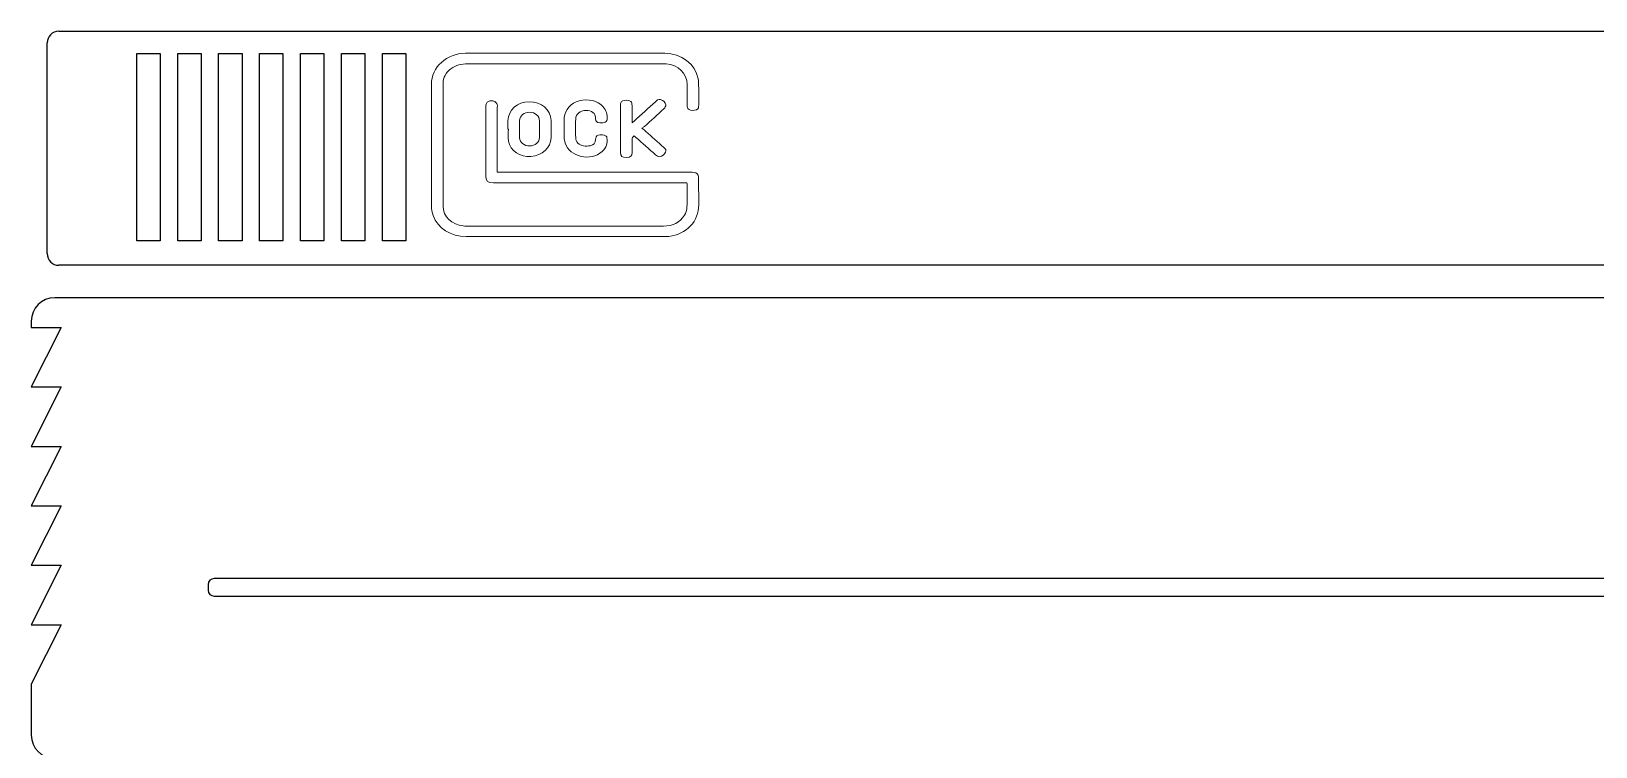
# Model space of a CAD drawing. Header units: millimetres. Extents: x -301 to 112, y -144 to 143.
# Drawn here: x -91.4 to 42.4, y -63.7 to -2.6 of the extents above; entities that cross this region are included whole.
import ezdxf

# ---------------------------------------------------------------- set-up
doc = ezdxf.new("R2010")
doc.units = ezdxf.units.MM
doc.header["$MEASUREMENT"] = 0
doc.layers.add('#Layer_1', color=7, linetype='Continuous')
doc.layers.add('Default', color=7, linetype='Continuous')

msp = doc.modelspace()

# ---------------------------------------------------------------- linework, layer by layer
at = {"layer": '#Layer_1', "lineweight": 25}
for points in [[(109.8475, -25.3579), (109.8475, -25.3579), (-89.3523, -25.3579), (-89.3523, -25.3579)], [(-91.3525, -27.3578), (-91.3525, -27.3578), (-91.3525, -27.8977), (-91.3525, -27.8977)], [(-91.3525, -27.8977), (-91.3525, -27.8977), (-88.8125, -27.8977), (-88.8125, -27.8977)], [(-88.8125, -27.8977), (-88.8125, -27.8977), (-91.3525, -32.9778), (-91.3525, -32.9778)], [(-91.3525, -32.9778), (-91.3525, -32.9778), (-88.8125, -32.9778), (-88.8125, -32.9778)], [(-88.8125, -32.9778), (-88.8125, -32.9778), (-91.3525, -38.0579), (-91.3525, -38.0579)], [(-91.3525, -38.0579), (-91.3525, -38.0579), (-88.8125, -38.0579), (-88.8125, -38.0579)], [(-88.8125, -38.0579), (-88.8125, -38.0579), (-91.3525, -43.1377), (-91.3525, -43.1377)], [(-91.3525, -43.1377), (-91.3525, -43.1377), (-88.8125, -43.1377), (-88.8125, -43.1377)], [(-88.8125, -43.1377), (-88.8125, -43.1377), (-91.3525, -48.2179), (-91.3525, -48.2179)], [(-91.3525, -48.2179), (-91.3525, -48.2179), (-88.8125, -48.2179), (-88.8125, -48.2179)], [(-88.8125, -48.2179), (-88.8125, -48.2179), (-91.3525, -53.2977), (-91.3525, -53.2977)], [(-91.3525, -53.2977), (-91.3525, -53.2977), (-88.8125, -53.2977), (-88.8125, -53.2977)], [(-88.8125, -53.2977), (-88.8125, -53.2977), (-91.3525, -58.3778), (-91.3525, -58.3778)], [(-91.3525, -58.3778), (-91.3525, -58.3778), (-91.3525, -62.7279), (-91.3525, -62.7279)]]:
    msp.add_open_spline(points, degree=3, dxfattribs=at)
at = {"layer": 'Default', "lineweight": 25}
for points in [[(-88.9999, -2.5838), (-89.5521, -2.5838), (-89.9996, -3.0316), (-89.9996, -3.5835)], [(-88.9999, -2.5838), (-88.9999, -2.5838), (89.0002, -2.5838), (89.0002, -2.5838)], [(-89.9996, -21.5838), (-89.9996, -21.5838), (-89.9996, -3.5835), (-89.9996, -3.5835)], [(-82.3415, -4.4875), (-82.3415, -4.4875), (-80.3413, -4.4875), (-80.3413, -4.4875)], [(-82.3415, -20.4879), (-82.3415, -20.4879), (-82.3415, -4.4875), (-82.3415, -4.4875)], [(-80.3413, -4.4875), (-80.3413, -4.4875), (-80.3413, -20.4879), (-80.3413, -20.4879)], [(-78.8413, -4.4875), (-78.8413, -4.4875), (-76.8414, -4.4875), (-76.8414, -4.4875)], [(-78.8413, -20.4879), (-78.8413, -20.4879), (-78.8413, -4.4875), (-78.8413, -4.4875)], [(-76.8414, -4.4875), (-76.8414, -4.4875), (-76.8414, -20.4879), (-76.8414, -20.4879)], [(-75.3414, -4.4875), (-75.3414, -4.4875), (-73.3416, -4.4875), (-73.3416, -4.4875)], [(-75.3414, -20.4879), (-75.3414, -20.4879), (-75.3414, -4.4875), (-75.3414, -4.4875)], [(-73.3416, -4.4875), (-73.3416, -4.4875), (-73.3416, -20.4879), (-73.3416, -20.4879)], [(-71.8416, -4.4875), (-71.8416, -4.4875), (-69.8413, -4.4875), (-69.8413, -4.4875)], [(-71.8416, -20.4879), (-71.8416, -20.4879), (-71.8416, -4.4875), (-71.8416, -4.4875)], [(-69.8413, -4.4875), (-69.8413, -4.4875), (-69.8413, -20.4879), (-69.8413, -20.4879)], [(-68.3413, -4.4875), (-68.3413, -4.4875), (-66.3415, -4.4875), (-66.3415, -4.4875)], [(-68.3413, -20.4879), (-68.3413, -20.4879), (-68.3413, -4.4875), (-68.3413, -4.4875)], [(-66.3415, -4.4875), (-66.3415, -4.4875), (-66.3415, -20.4879), (-66.3415, -20.4879)], [(-64.8415, -4.4875), (-64.8415, -4.4875), (-62.8416, -4.4875), (-62.8416, -4.4875)], [(-64.8415, -20.4879), (-64.8415, -20.4879), (-64.8415, -4.4875), (-64.8415, -4.4875)], [(-62.8416, -4.4875), (-62.8416, -4.4875), (-62.8416, -20.4879), (-62.8416, -20.4879)], [(-61.3416, -4.4875), (-61.3416, -4.4875), (-59.3414, -4.4875), (-59.3414, -4.4875)], [(-61.3416, -20.4879), (-61.3416, -20.4879), (-61.3416, -4.4875), (-61.3416, -4.4875)], [(-59.3414, -4.4875), (-59.3414, -4.4875), (-59.3414, -20.4879), (-59.3414, -20.4879)], [(-80.3413, -20.4879), (-80.3413, -20.4879), (-82.3415, -20.4879), (-82.3415, -20.4879)], [(-76.8414, -20.4879), (-76.8414, -20.4879), (-78.8413, -20.4879), (-78.8413, -20.4879)], [(-73.3416, -20.4879), (-73.3416, -20.4879), (-75.3414, -20.4879), (-75.3414, -20.4879)], [(-69.8413, -20.4879), (-69.8413, -20.4879), (-71.8416, -20.4879), (-71.8416, -20.4879)], [(-66.3415, -20.4879), (-66.3415, -20.4879), (-68.3413, -20.4879), (-68.3413, -20.4879)], [(-62.8416, -20.4879), (-62.8416, -20.4879), (-64.8415, -20.4879), (-64.8415, -20.4879)], [(-59.3414, -20.4879), (-59.3414, -20.4879), (-61.3416, -20.4879), (-61.3416, -20.4879)], [(-89.9996, -21.5838), (-89.9996, -22.1361), (-89.5521, -22.5839), (-88.9999, -22.5839)], [(89.0002, -22.5839), (89.0002, -22.5839), (-88.9999, -22.5839), (-88.9999, -22.5839)], [(-89.3523, -25.3579), (-90.4568, -25.3579), (-91.3525, -26.2533), (-91.3525, -27.3578)], [(-75.7324, -49.3578), (-76.0084, -49.3578), (-76.2323, -49.5818), (-76.2323, -49.8577)], [(106.2674, -49.3578), (106.2674, -49.3578), (-75.7324, -49.3578), (-75.7324, -49.3578)], [(-76.2323, -49.8577), (-76.2323, -49.8577), (-76.2323, -50.358), (-76.2323, -50.358)], [(-76.2323, -50.358), (-76.2323, -50.6339), (-76.0084, -50.8578), (-75.7324, -50.8578)], [(-75.7324, -50.8578), (-75.7324, -50.8578), (106.2674, -50.8578), (106.2674, -50.8578)], [(-91.3525, -62.7279), (-91.3525, -63.8324), (-90.4568, -64.7278), (-89.3523, -64.7278)]]:
    msp.add_open_spline(points, degree=3, dxfattribs=at)
at = {"layer": 'Default', "lineweight": 18}
for points, knots in [([(-35.3177, -15.5428), (-35.3105, -15.5876), (-35.3046, -15.6093), (-35.3046, -15.631), (-35.3046, -15.631), (-35.3043, -16.2939), (-35.286, -16.9574), (-35.3146, -17.6192), (-35.3146, -17.6192), (-35.3246, -17.8538), (-35.4059, -18.1056), (-35.5296, -18.312), (-35.5296, -18.312), (-35.9096, -18.9459), (-36.529, -19.2291), (-37.3117, -19.2291), (-37.3117, -19.2291), (-42.9258, -19.2291), (-48.5399, -19.2291), (-54.1537, -19.2287), (-54.1537, -19.2287), (-54.2468, -19.2287), (-54.3398, -19.2263), (-54.4325, -19.2188), (-54.4325, -19.2188), (-55.4009, -19.1402), (-56.1615, -18.4064), (-56.1622, -17.5352), (-56.1622, -17.5352), (-56.1646, -14.0449), (-56.1636, -10.5547), (-56.1629, -7.0645), (-56.1629, -7.0645), (-56.1629, -6.537), (-55.9238, -6.1109), (-55.4822, -5.7794), (-55.4822, -5.7794), (-55.0701, -5.4701), (-54.5889, -5.3653), (-54.0611, -5.3657), (-54.0611, -5.3657), (-48.5151, -5.3695), (-42.9696, -5.3681), (-37.4237, -5.3685), (-37.4237, -5.3685), (-37.3121, -5.3685), (-37.2001, -5.3695), (-37.0892, -5.3764), (-37.0892, -5.3764), (-36.0718, -5.4387), (-35.3043, -6.188), (-35.3032, -7.1179), (-35.3032, -7.1179), (-35.3029, -7.7242), (-35.3091, -8.3306), (-35.2977, -8.9365), (-35.2977, -8.9365), (-35.2956, -9.0454), (-35.256, -9.1942), (-35.173, -9.2524), (-35.173, -9.2524), (-34.9732, -9.392), (-34.7265, -9.373), (-34.4995, -9.2914), (-34.4995, -9.2914), (-34.3059, -9.2214), (-34.3152, -9.0519), (-34.3145, -8.899), (-34.3145, -8.899), (-34.3121, -8.3436), (-34.31, -7.7886), (-34.3152, -7.2333), (-34.3152, -7.2333), (-34.3172, -7.0355), (-34.3179, -6.8343), (-34.3558, -6.6407), (-34.3558, -6.6407), (-34.6001, -5.3919), (-35.8145, -4.4693), (-37.2145, -4.4665), (-37.2145, -4.4665), (-39.0074, -4.4634), (-40.7999, -4.4658), (-42.593, -4.4658), (-42.593, -4.4658), (-46.476, -4.4658), (-50.3597, -4.4641), (-54.243, -4.4665), (-54.243, -4.4665), (-55.8632, -4.4676), (-57.1531, -5.6471), (-57.1534, -7.1203), (-57.1534, -7.1203), (-57.1534, -10.5823), (-57.1562, -14.0442), (-57.1472, -17.5058), (-57.1472, -17.5058), (-57.1465, -17.7791), (-57.0996, -18.0626), (-57.0091, -18.3231), (-57.0091, -18.3231), (-56.6297, -19.411), (-55.4842, -20.1345), (-54.1761, -20.1345), (-54.1761, -20.1345), (-48.5496, -20.1352), (-42.9231, -20.1348), (-37.2966, -20.1345), (-37.2966, -20.1345), (-37.2408, -20.1345), (-37.1849, -20.1345), (-37.1291, -20.1327), (-37.1291, -20.1327), (-35.6288, -20.0897), (-34.4068, -19.032), (-34.3259, -17.665), (-34.3259, -17.665), (-34.2866, -16.9987), (-34.3203, -16.3287), (-34.3217, -15.66), (-34.3217, -15.66), (-34.3217, -15.456), (-34.3186, -15.2521), (-34.3279, -15.0481), (-34.3279, -15.0481), (-34.3386, -14.8077), (-34.4788, -14.6726), (-34.7386, -14.6433), (-34.7386, -14.6433), (-34.8182, -14.6344), (-34.8994, -14.6368), (-34.9801, -14.6368), (-34.9801, -14.6368), (-40.4078, -14.6361), (-45.8359, -14.6361), (-51.264, -14.6361), (-51.264, -14.6361), (-51.3474, -14.6361), (-51.4311, -14.6292), (-51.5262, -14.6258), (-51.5262, -14.6258), (-51.5262, -14.5389), (-51.5262, -14.4714), (-51.5262, -14.4039), (-51.5262, -14.4039), (-51.5262, -12.6307), (-51.5262, -10.8575), (-51.5265, -9.084), (-51.5265, -9.084), (-51.5265, -8.9989), (-51.5065, -8.9055), (-51.5386, -8.8311), (-51.5386, -8.8311), (-51.5785, -8.7395), (-51.644, -8.6258), (-51.7326, -8.5886), (-51.7326, -8.5886), (-52.1759, -8.4012), (-52.5108, -8.6017), (-52.5108, -9.0375), (-52.5108, -9.0375), (-52.5108, -11.0091), (-52.5108, -12.9811), (-52.5108, -14.953), (-52.5108, -14.953), (-52.5108, -15.3809), (-52.3306, -15.5428), (-51.8566, -15.5428), (-51.8566, -15.5428), (-46.4292, -15.5428), (-41.0007, -15.5428), (-35.573, -15.5428), (-35.573, -15.5428), (-35.4931, -15.5428), (-35.4128, -15.5428), (-35.3177, -15.5428)], [0, 0, 0, 0, 0.02222222, 0.02222222, 0.02222222, 0.02222222, 0.04444444, 0.04444444, 0.04444444, 0.04444444, 0.06666667, 0.06666667, 0.06666667, 0.06666667, 0.08888889, 0.08888889, 0.08888889, 0.08888889, 0.11111111, 0.11111111, 0.11111111, 0.11111111, 0.13333333, 0.13333333, 0.13333333, 0.13333333, 0.15555556, 0.15555556, 0.15555556, 0.15555556, 0.17777778, 0.17777778, 0.17777778, 0.17777778, 0.2, 0.2, 0.2, 0.2, 0.22222222, 0.22222222, 0.22222222, 0.22222222, 0.24444444, 0.24444444, 0.24444444, 0.24444444, 0.26666667, 0.26666667, 0.26666667, 0.26666667, 0.28888889, 0.28888889, 0.28888889, 0.28888889, 0.31111111, 0.31111111, 0.31111111, 0.31111111, 0.33333333, 0.33333333, 0.33333333, 0.33333333, 0.35555556, 0.35555556, 0.35555556, 0.35555556, 0.37777778, 0.37777778, 0.37777778, 0.37777778, 0.4, 0.4, 0.4, 0.4, 0.42222222, 0.42222222, 0.42222222, 0.42222222, 0.44444444, 0.44444444, 0.44444444, 0.44444444, 0.46666667, 0.46666667, 0.46666667, 0.46666667, 0.48888889, 0.48888889, 0.48888889, 0.48888889, 0.51111111, 0.51111111, 0.51111111, 0.51111111, 0.53333333, 0.53333333, 0.53333333, 0.53333333, 0.55555556, 0.55555556, 0.55555556, 0.55555556, 0.57777778, 0.57777778, 0.57777778, 0.57777778, 0.6, 0.6, 0.6, 0.6, 0.62222222, 0.62222222, 0.62222222, 0.62222222, 0.64444444, 0.64444444, 0.64444444, 0.64444444, 0.66666667, 0.66666667, 0.66666667, 0.66666667, 0.68888889, 0.68888889, 0.68888889, 0.68888889, 0.71111111, 0.71111111, 0.71111111, 0.71111111, 0.73333333, 0.73333333, 0.73333333, 0.73333333, 0.75555556, 0.75555556, 0.75555556, 0.75555556, 0.77777778, 0.77777778, 0.77777778, 0.77777778, 0.8, 0.8, 0.8, 0.8, 0.82222222, 0.82222222, 0.82222222, 0.82222222, 0.84444444, 0.84444444, 0.84444444, 0.84444444, 0.86666667, 0.86666667, 0.86666667, 0.86666667, 0.88888889, 0.88888889, 0.88888889, 0.88888889, 0.91111111, 0.91111111, 0.91111111, 0.91111111, 0.93333333, 0.93333333, 0.93333333, 0.93333333, 0.95555556, 0.95555556, 0.95555556, 0.95555556, 1, 1, 1, 1]), ([(-35.3177, -15.5428), (-35.4128, -15.5428), (-35.4931, -15.5428), (-35.573, -15.5428), (-35.573, -15.5428), (-41.0007, -15.5428), (-46.4292, -15.5428), (-51.8566, -15.5428), (-51.8566, -15.5428), (-52.3306, -15.5428), (-52.5108, -15.3809), (-52.5108, -14.953), (-52.5108, -14.953), (-52.5108, -12.9811), (-52.5108, -11.0091), (-52.5108, -9.0375), (-52.5108, -9.0375), (-52.5108, -8.6017), (-52.1759, -8.4012), (-51.7326, -8.5886), (-51.7326, -8.5886), (-51.644, -8.6258), (-51.5785, -8.7395), (-51.5386, -8.8311), (-51.5386, -8.8311), (-51.5065, -8.9055), (-51.5265, -8.9989), (-51.5265, -9.084), (-51.5265, -9.084), (-51.5262, -10.8575), (-51.5262, -12.6307), (-51.5262, -14.4039), (-51.5262, -14.4039), (-51.5262, -14.4714), (-51.5262, -14.5389), (-51.5262, -14.6258), (-51.5262, -14.6258), (-51.4311, -14.6292), (-51.3474, -14.6361), (-51.264, -14.6361), (-51.264, -14.6361), (-45.8359, -14.6361), (-40.4078, -14.6361), (-34.9801, -14.6368), (-34.9801, -14.6368), (-34.8994, -14.6368), (-34.8182, -14.6344), (-34.7386, -14.6433), (-34.7386, -14.6433), (-34.4788, -14.6726), (-34.3386, -14.8077), (-34.3279, -15.0481), (-34.3279, -15.0481), (-34.3186, -15.2521), (-34.3217, -15.456), (-34.3217, -15.66), (-34.3217, -15.66), (-34.3203, -16.3287), (-34.2866, -16.9987), (-34.3259, -17.665), (-34.3259, -17.665), (-34.4068, -19.032), (-35.6288, -20.0897), (-37.1291, -20.1327), (-37.1291, -20.1327), (-37.1849, -20.1345), (-37.2408, -20.1345), (-37.2966, -20.1345), (-37.2966, -20.1345), (-42.9231, -20.1348), (-48.5496, -20.1352), (-54.1761, -20.1345), (-54.1761, -20.1345), (-55.4842, -20.1345), (-56.6297, -19.411), (-57.0091, -18.3231), (-57.0091, -18.3231), (-57.0996, -18.0626), (-57.1465, -17.7791), (-57.1472, -17.5058), (-57.1472, -17.5058), (-57.1562, -14.0442), (-57.1534, -10.5823), (-57.1534, -7.1203), (-57.1534, -7.1203), (-57.1531, -5.6471), (-55.8632, -4.4676), (-54.243, -4.4665), (-54.243, -4.4665), (-50.3597, -4.4641), (-46.476, -4.4658), (-42.593, -4.4658), (-42.593, -4.4658), (-40.7999, -4.4658), (-39.0074, -4.4634), (-37.2145, -4.4665), (-37.2145, -4.4665), (-35.8145, -4.4693), (-34.6001, -5.3919), (-34.3558, -6.6407), (-34.3558, -6.6407), (-34.3179, -6.8343), (-34.3172, -7.0355), (-34.3152, -7.2333), (-34.3152, -7.2333), (-34.31, -7.7886), (-34.3121, -8.3436), (-34.3145, -8.899), (-34.3145, -8.899), (-34.3152, -9.0519), (-34.3059, -9.2214), (-34.4995, -9.2914), (-34.4995, -9.2914), (-34.7265, -9.373), (-34.9732, -9.392), (-35.173, -9.2524), (-35.173, -9.2524), (-35.256, -9.1942), (-35.2956, -9.0454), (-35.2977, -8.9365), (-35.2977, -8.9365), (-35.3091, -8.3306), (-35.3029, -7.7242), (-35.3032, -7.1179), (-35.3032, -7.1179), (-35.3043, -6.188), (-36.0718, -5.4387), (-37.0892, -5.3764), (-37.0892, -5.3764), (-37.2001, -5.3695), (-37.3121, -5.3685), (-37.4237, -5.3685), (-37.4237, -5.3685), (-42.9696, -5.3681), (-48.5151, -5.3695), (-54.0611, -5.3657), (-54.0611, -5.3657), (-54.5889, -5.3653), (-55.0701, -5.4701), (-55.4822, -5.7794), (-55.4822, -5.7794), (-55.9238, -6.1109), (-56.1629, -6.537), (-56.1629, -7.0645), (-56.1629, -7.0645), (-56.1636, -10.5547), (-56.1646, -14.0449), (-56.1622, -17.5352), (-56.1622, -17.5352), (-56.1615, -18.4064), (-55.4009, -19.1402), (-54.4325, -19.2188), (-54.4325, -19.2188), (-54.3398, -19.2263), (-54.2468, -19.2287), (-54.1537, -19.2287), (-54.1537, -19.2287), (-48.5399, -19.2291), (-42.9258, -19.2291), (-37.3117, -19.2291), (-37.3117, -19.2291), (-36.529, -19.2291), (-35.9096, -18.9459), (-35.5296, -18.312), (-35.5296, -18.312), (-35.4059, -18.1056), (-35.3246, -17.8538), (-35.3146, -17.6192), (-35.3146, -17.6192), (-35.286, -16.9574), (-35.3043, -16.2939), (-35.3046, -15.631), (-35.3046, -15.631), (-35.3046, -15.6093), (-35.3105, -15.5876), (-35.3177, -15.5428)], [0, 0, 0, 0, 0.02222222, 0.02222222, 0.02222222, 0.02222222, 0.04444444, 0.04444444, 0.04444444, 0.04444444, 0.06666667, 0.06666667, 0.06666667, 0.06666667, 0.08888889, 0.08888889, 0.08888889, 0.08888889, 0.11111111, 0.11111111, 0.11111111, 0.11111111, 0.13333333, 0.13333333, 0.13333333, 0.13333333, 0.15555556, 0.15555556, 0.15555556, 0.15555556, 0.17777778, 0.17777778, 0.17777778, 0.17777778, 0.2, 0.2, 0.2, 0.2, 0.22222222, 0.22222222, 0.22222222, 0.22222222, 0.24444444, 0.24444444, 0.24444444, 0.24444444, 0.26666667, 0.26666667, 0.26666667, 0.26666667, 0.28888889, 0.28888889, 0.28888889, 0.28888889, 0.31111111, 0.31111111, 0.31111111, 0.31111111, 0.33333333, 0.33333333, 0.33333333, 0.33333333, 0.35555556, 0.35555556, 0.35555556, 0.35555556, 0.37777778, 0.37777778, 0.37777778, 0.37777778, 0.4, 0.4, 0.4, 0.4, 0.42222222, 0.42222222, 0.42222222, 0.42222222, 0.44444444, 0.44444444, 0.44444444, 0.44444444, 0.46666667, 0.46666667, 0.46666667, 0.46666667, 0.48888889, 0.48888889, 0.48888889, 0.48888889, 0.51111111, 0.51111111, 0.51111111, 0.51111111, 0.53333333, 0.53333333, 0.53333333, 0.53333333, 0.55555556, 0.55555556, 0.55555556, 0.55555556, 0.57777778, 0.57777778, 0.57777778, 0.57777778, 0.6, 0.6, 0.6, 0.6, 0.62222222, 0.62222222, 0.62222222, 0.62222222, 0.64444444, 0.64444444, 0.64444444, 0.64444444, 0.66666667, 0.66666667, 0.66666667, 0.66666667, 0.68888889, 0.68888889, 0.68888889, 0.68888889, 0.71111111, 0.71111111, 0.71111111, 0.71111111, 0.73333333, 0.73333333, 0.73333333, 0.73333333, 0.75555556, 0.75555556, 0.75555556, 0.75555556, 0.77777778, 0.77777778, 0.77777778, 0.77777778, 0.8, 0.8, 0.8, 0.8, 0.82222222, 0.82222222, 0.82222222, 0.82222222, 0.84444444, 0.84444444, 0.84444444, 0.84444444, 0.86666667, 0.86666667, 0.86666667, 0.86666667, 0.88888889, 0.88888889, 0.88888889, 0.88888889, 0.91111111, 0.91111111, 0.91111111, 0.91111111, 0.93333333, 0.93333333, 0.93333333, 0.93333333, 0.95555556, 0.95555556, 0.95555556, 0.95555556, 1, 1, 1, 1]), ([(-50.6115, -10.9409), (-50.6012, -10.9409), (-50.5908, -10.9409), (-50.5805, -10.9409), (-50.5805, -10.9409), (-50.5805, -11.2854), (-50.6332, -11.6385), (-50.5698, -11.9734), (-50.5698, -11.9734), (-50.4162, -12.7868), (-49.5532, -13.3538), (-48.6526, -13.2822), (-48.6526, -13.2822), (-47.6622, -13.2036), (-46.9576, -12.5614), (-46.9301, -11.6926), (-46.9301, -11.6926), (-46.9142, -11.1944), (-46.9146, -10.6956), (-46.9294, -10.1981), (-46.9294, -10.1981), (-46.9573, -9.2783), (-47.7638, -8.5958), (-48.7966, -8.603), (-48.7966, -8.603), (-49.8115, -8.6099), (-50.5943, -9.3096), (-50.6111, -10.2274), (-50.6111, -10.2274), (-50.6153, -10.4651), (-50.6115, -10.7032), (-50.6115, -10.9409)], [0, 0, 0, 0, 0.11111111, 0.11111111, 0.11111111, 0.11111111, 0.22222222, 0.22222222, 0.22222222, 0.22222222, 0.33333333, 0.33333333, 0.33333333, 0.33333333, 0.44444444, 0.44444444, 0.44444444, 0.44444444, 0.55555556, 0.55555556, 0.55555556, 0.55555556, 0.66666667, 0.66666667, 0.66666667, 0.66666667, 0.77777778, 0.77777778, 0.77777778, 0.77777778, 1, 1, 1, 1]), ([(-50.6115, -10.9409), (-50.6115, -10.7032), (-50.6153, -10.4651), (-50.6111, -10.2274), (-50.6111, -10.2274), (-50.5943, -9.3096), (-49.8115, -8.6099), (-48.7966, -8.603), (-48.7966, -8.603), (-47.7638, -8.5958), (-46.9573, -9.2783), (-46.9294, -10.1981), (-46.9294, -10.1981), (-46.9146, -10.6956), (-46.9142, -11.1944), (-46.9301, -11.6926), (-46.9301, -11.6926), (-46.9576, -12.5614), (-47.6622, -13.2036), (-48.6526, -13.2822), (-48.6526, -13.2822), (-49.5532, -13.3538), (-50.4162, -12.7868), (-50.5698, -11.9734), (-50.5698, -11.9734), (-50.6332, -11.6385), (-50.5805, -11.2854), (-50.5805, -10.9409), (-50.5805, -10.9409), (-50.5908, -10.9409), (-50.6012, -10.9409), (-50.6115, -10.9409)], [0, 0, 0, 0, 0.11111111, 0.11111111, 0.11111111, 0.11111111, 0.22222222, 0.22222222, 0.22222222, 0.22222222, 0.33333333, 0.33333333, 0.33333333, 0.33333333, 0.44444444, 0.44444444, 0.44444444, 0.44444444, 0.55555556, 0.55555556, 0.55555556, 0.55555556, 0.66666667, 0.66666667, 0.66666667, 0.66666667, 0.77777778, 0.77777778, 0.77777778, 0.77777778, 1, 1, 1, 1]), ([(-45.8063, -10.8692), (-45.8101, -10.8692), (-45.8142, -10.8692), (-45.818, -10.8692), (-45.818, -10.8692), (-45.818, -11.1187), (-45.8283, -11.3681), (-45.8146, -11.6168), (-45.8146, -11.6168), (-45.8049, -11.7905), (-45.7863, -11.9696), (-45.7309, -12.1346), (-45.7309, -12.1346), (-45.3284, -13.3318), (-43.5487, -13.7376), (-42.5658, -12.8598), (-42.5658, -12.8598), (-42.2051, -12.538), (-42.0959, -12.1384), (-42.15, -11.6933), (-42.15, -11.6933), (-42.1565, -11.6406), (-42.1831, -11.5765), (-42.2244, -11.5431), (-42.2244, -11.5431), (-42.4249, -11.3822), (-42.6623, -11.4091), (-42.8935, -11.4635), (-42.8935, -11.4635), (-43.0946, -11.5111), (-43.1191, -11.6654), (-43.1222, -11.8276), (-43.1222, -11.8276), (-43.1284, -12.1463), (-43.2524, -12.3024), (-43.5932, -12.3658), (-43.5932, -12.3658), (-43.7771, -12.3999), (-43.9776, -12.4112), (-44.1619, -12.3844), (-44.1619, -12.3844), (-44.5454, -12.3272), (-44.8213, -12.0199), (-44.8265, -11.6654), (-44.8265, -11.6654), (-44.8341, -11.1386), (-44.8361, -10.6115), (-44.8258, -10.0851), (-44.8258, -10.0851), (-44.8172, -9.6682), (-44.4386, -9.3517), (-43.9707, -9.3489), (-43.9707, -9.3489), (-43.4137, -9.3458), (-43.1463, -9.567), (-43.1202, -10.0538), (-43.1202, -10.0538), (-43.1084, -10.2753), (-43.0158, -10.3762), (-42.7739, -10.3993), (-42.7739, -10.3993), (-42.653, -10.411), (-42.5266, -10.401), (-42.4053, -10.3838), (-42.4053, -10.3838), (-42.2454, -10.3607), (-42.1579, -10.2656), (-42.1442, -10.1161), (-42.1442, -10.1161), (-42.1056, -9.7096), (-42.2027, -9.3389), (-42.4928, -9.0209), (-42.4928, -9.0209), (-42.942, -8.5279), (-43.7957, -8.3161), (-44.5157, -8.5155), (-44.5157, -8.5155), (-45.223, -8.7119), (-45.7463, -9.2828), (-45.8021, -9.9521), (-45.8021, -9.9521), (-45.8277, -10.2563), (-45.8063, -10.5633), (-45.8063, -10.8692)], [0, 0, 0, 0, 0.04545455, 0.04545455, 0.04545455, 0.04545455, 0.09090909, 0.09090909, 0.09090909, 0.09090909, 0.13636364, 0.13636364, 0.13636364, 0.13636364, 0.18181818, 0.18181818, 0.18181818, 0.18181818, 0.22727273, 0.22727273, 0.22727273, 0.22727273, 0.27272727, 0.27272727, 0.27272727, 0.27272727, 0.31818182, 0.31818182, 0.31818182, 0.31818182, 0.36363636, 0.36363636, 0.36363636, 0.36363636, 0.40909091, 0.40909091, 0.40909091, 0.40909091, 0.45454545, 0.45454545, 0.45454545, 0.45454545, 0.5, 0.5, 0.5, 0.5, 0.54545455, 0.54545455, 0.54545455, 0.54545455, 0.59090909, 0.59090909, 0.59090909, 0.59090909, 0.63636364, 0.63636364, 0.63636364, 0.63636364, 0.68181818, 0.68181818, 0.68181818, 0.68181818, 0.72727273, 0.72727273, 0.72727273, 0.72727273, 0.77272727, 0.77272727, 0.77272727, 0.77272727, 0.81818182, 0.81818182, 0.81818182, 0.81818182, 0.86363636, 0.86363636, 0.86363636, 0.86363636, 0.90909091, 0.90909091, 0.90909091, 0.90909091, 1, 1, 1, 1]), ([(-45.8063, -10.8692), (-45.8063, -10.5633), (-45.8277, -10.2563), (-45.8021, -9.9521), (-45.8021, -9.9521), (-45.7463, -9.2828), (-45.223, -8.7119), (-44.5157, -8.5155), (-44.5157, -8.5155), (-43.7957, -8.3161), (-42.942, -8.5279), (-42.4928, -9.0209), (-42.4928, -9.0209), (-42.2027, -9.3389), (-42.1056, -9.7096), (-42.1442, -10.1161), (-42.1442, -10.1161), (-42.1579, -10.2656), (-42.2454, -10.3607), (-42.4053, -10.3838), (-42.4053, -10.3838), (-42.5266, -10.401), (-42.653, -10.411), (-42.7739, -10.3993), (-42.7739, -10.3993), (-43.0158, -10.3762), (-43.1084, -10.2753), (-43.1202, -10.0538), (-43.1202, -10.0538), (-43.1463, -9.567), (-43.4137, -9.3458), (-43.9707, -9.3489), (-43.9707, -9.3489), (-44.4386, -9.3517), (-44.8172, -9.6682), (-44.8258, -10.0851), (-44.8258, -10.0851), (-44.8361, -10.6115), (-44.8341, -11.1386), (-44.8265, -11.6654), (-44.8265, -11.6654), (-44.8213, -12.0199), (-44.5454, -12.3272), (-44.1619, -12.3844), (-44.1619, -12.3844), (-43.9776, -12.4112), (-43.7771, -12.3999), (-43.5932, -12.3658), (-43.5932, -12.3658), (-43.2524, -12.3024), (-43.1284, -12.1463), (-43.1222, -11.8276), (-43.1222, -11.8276), (-43.1191, -11.6654), (-43.0946, -11.5111), (-42.8935, -11.4635), (-42.8935, -11.4635), (-42.6623, -11.4091), (-42.4249, -11.3822), (-42.2244, -11.5431), (-42.2244, -11.5431), (-42.1831, -11.5765), (-42.1565, -11.6406), (-42.15, -11.6933), (-42.15, -11.6933), (-42.0959, -12.1384), (-42.2051, -12.538), (-42.5658, -12.8598), (-42.5658, -12.8598), (-43.5487, -13.7376), (-45.3284, -13.3318), (-45.7309, -12.1346), (-45.7309, -12.1346), (-45.7863, -11.9696), (-45.8049, -11.7905), (-45.8146, -11.6168), (-45.8146, -11.6168), (-45.8283, -11.3681), (-45.818, -11.1187), (-45.818, -10.8692), (-45.818, -10.8692), (-45.8142, -10.8692), (-45.8101, -10.8692), (-45.8063, -10.8692)], [0, 0, 0, 0, 0.04545455, 0.04545455, 0.04545455, 0.04545455, 0.09090909, 0.09090909, 0.09090909, 0.09090909, 0.13636364, 0.13636364, 0.13636364, 0.13636364, 0.18181818, 0.18181818, 0.18181818, 0.18181818, 0.22727273, 0.22727273, 0.22727273, 0.22727273, 0.27272727, 0.27272727, 0.27272727, 0.27272727, 0.31818182, 0.31818182, 0.31818182, 0.31818182, 0.36363636, 0.36363636, 0.36363636, 0.36363636, 0.40909091, 0.40909091, 0.40909091, 0.40909091, 0.45454545, 0.45454545, 0.45454545, 0.45454545, 0.5, 0.5, 0.5, 0.5, 0.54545455, 0.54545455, 0.54545455, 0.54545455, 0.59090909, 0.59090909, 0.59090909, 0.59090909, 0.63636364, 0.63636364, 0.63636364, 0.63636364, 0.68181818, 0.68181818, 0.68181818, 0.68181818, 0.72727273, 0.72727273, 0.72727273, 0.72727273, 0.77272727, 0.77272727, 0.77272727, 0.77272727, 0.81818182, 0.81818182, 0.81818182, 0.81818182, 0.86363636, 0.86363636, 0.86363636, 0.86363636, 0.90909091, 0.90909091, 0.90909091, 0.90909091, 1, 1, 1, 1]), ([(-39.8163, -11.5307), (-39.7636, -11.5762), (-39.7181, -11.6137), (-39.674, -11.653), (-39.674, -11.653), (-39.118, -12.1467), (-38.5654, -12.6434), (-38.0035, -13.1309), (-38.0035, -13.1309), (-37.9108, -13.2115), (-37.7754, -13.3021), (-37.6607, -13.3008), (-37.6607, -13.3008), (-37.3982, -13.2973), (-37.249, -13.1089), (-37.1415, -12.9139), (-37.1415, -12.9139), (-37.0506, -12.7492), (-37.1629, -12.6242), (-37.2897, -12.5122), (-37.2897, -12.5122), (-37.802, -12.0585), (-38.3122, -11.6037), (-38.8238, -11.1497), (-38.8238, -11.1497), (-38.9202, -11.0639), (-39.0188, -10.9795), (-39.1583, -10.8575), (-39.1583, -10.8575), (-39.0777, -10.8062), (-39.0094, -10.7741), (-38.9574, -10.7273), (-38.9574, -10.7273), (-38.3969, -10.2215), (-37.8347, -9.7179), (-37.2852, -9.2025), (-37.2852, -9.2025), (-37.1963, -9.1184), (-37.1071, -8.9727), (-37.1236, -8.8697), (-37.1236, -8.8697), (-37.1587, -8.6513), (-37.3465, -8.5069), (-37.5673, -8.4256), (-37.5673, -8.4256), (-37.7671, -8.3519), (-37.8908, -8.4894), (-38.0138, -8.6006), (-38.0138, -8.6006), (-38.6219, -9.1508), (-39.2279, -9.7027), (-39.8352, -10.2539), (-39.8352, -10.2539), (-39.88, -10.2946), (-39.9265, -10.3342), (-40.0054, -10.4034), (-40.0054, -10.4034), (-40.0054, -10.2956), (-40.0054, -10.2346), (-40.0054, -10.1733), (-40.0054, -10.1733), (-40.0054, -9.754), (-39.9982, -9.3348), (-40.0102, -8.9158), (-40.0102, -8.9158), (-40.0141, -8.8042), (-40.0399, -8.6554), (-40.1202, -8.5913), (-40.1202, -8.5913), (-40.3131, -8.4377), (-40.5608, -8.4611), (-40.7906, -8.5314), (-40.7906, -8.5314), (-40.9866, -8.592), (-40.9966, -8.754), (-40.9966, -8.9117), (-40.9966, -8.9117), (-40.9966, -10.2546), (-40.9973, -11.5968), (-40.9959, -12.9397), (-40.9959, -12.9397), (-40.9952, -13.257), (-40.865, -13.3642), (-40.4977, -13.3635), (-40.4977, -13.3635), (-40.1336, -13.3621), (-40.0085, -13.2549), (-40.0061, -12.9325), (-40.0061, -12.9325), (-40.0034, -12.5756), (-39.9985, -12.2183), (-40.0089, -11.8621), (-40.0089, -11.8621), (-40.0133, -11.716), (-39.9675, -11.6103), (-39.8163, -11.5307)], [0, 0, 0, 0, 0.04, 0.04, 0.04, 0.04, 0.08, 0.08, 0.08, 0.08, 0.12, 0.12, 0.12, 0.12, 0.16, 0.16, 0.16, 0.16, 0.2, 0.2, 0.2, 0.2, 0.24, 0.24, 0.24, 0.24, 0.28, 0.28, 0.28, 0.28, 0.32, 0.32, 0.32, 0.32, 0.36, 0.36, 0.36, 0.36, 0.4, 0.4, 0.4, 0.4, 0.44, 0.44, 0.44, 0.44, 0.48, 0.48, 0.48, 0.48, 0.52, 0.52, 0.52, 0.52, 0.56, 0.56, 0.56, 0.56, 0.6, 0.6, 0.6, 0.6, 0.64, 0.64, 0.64, 0.64, 0.68, 0.68, 0.68, 0.68, 0.72, 0.72, 0.72, 0.72, 0.76, 0.76, 0.76, 0.76, 0.8, 0.8, 0.8, 0.8, 0.84, 0.84, 0.84, 0.84, 0.88, 0.88, 0.88, 0.88, 0.92, 0.92, 0.92, 0.92, 1, 1, 1, 1]), ([(-39.8163, -11.5307), (-39.9675, -11.6103), (-40.0133, -11.716), (-40.0089, -11.8621), (-40.0089, -11.8621), (-39.9985, -12.2183), (-40.0034, -12.5756), (-40.0061, -12.9325), (-40.0061, -12.9325), (-40.0085, -13.2549), (-40.1336, -13.3621), (-40.4977, -13.3635), (-40.4977, -13.3635), (-40.865, -13.3642), (-40.9952, -13.257), (-40.9959, -12.9397), (-40.9959, -12.9397), (-40.9973, -11.5968), (-40.9966, -10.2546), (-40.9966, -8.9117), (-40.9966, -8.9117), (-40.9966, -8.754), (-40.9866, -8.592), (-40.7906, -8.5314), (-40.7906, -8.5314), (-40.5608, -8.4611), (-40.3131, -8.4377), (-40.1202, -8.5913), (-40.1202, -8.5913), (-40.0399, -8.6554), (-40.0141, -8.8042), (-40.0102, -8.9158), (-40.0102, -8.9158), (-39.9982, -9.3348), (-40.0054, -9.754), (-40.0054, -10.1733), (-40.0054, -10.1733), (-40.0054, -10.2346), (-40.0054, -10.2956), (-40.0054, -10.4034), (-40.0054, -10.4034), (-39.9265, -10.3342), (-39.88, -10.2946), (-39.8352, -10.2539), (-39.8352, -10.2539), (-39.2279, -9.7027), (-38.6219, -9.1508), (-38.0138, -8.6006), (-38.0138, -8.6006), (-37.8908, -8.4894), (-37.7671, -8.3519), (-37.5673, -8.4256), (-37.5673, -8.4256), (-37.3465, -8.5069), (-37.1587, -8.6513), (-37.1236, -8.8697), (-37.1236, -8.8697), (-37.1071, -8.9727), (-37.1963, -9.1184), (-37.2852, -9.2025), (-37.2852, -9.2025), (-37.8347, -9.7179), (-38.3969, -10.2215), (-38.9574, -10.7273), (-38.9574, -10.7273), (-39.0094, -10.7741), (-39.0777, -10.8062), (-39.1583, -10.8575), (-39.1583, -10.8575), (-39.0188, -10.9795), (-38.9202, -11.0639), (-38.8238, -11.1497), (-38.8238, -11.1497), (-38.3122, -11.6037), (-37.802, -12.0585), (-37.2897, -12.5122), (-37.2897, -12.5122), (-37.1629, -12.6242), (-37.0506, -12.7492), (-37.1415, -12.9139), (-37.1415, -12.9139), (-37.249, -13.1089), (-37.3982, -13.2973), (-37.6607, -13.3008), (-37.6607, -13.3008), (-37.7754, -13.3021), (-37.9108, -13.2115), (-38.0035, -13.1309), (-38.0035, -13.1309), (-38.5654, -12.6434), (-39.118, -12.1467), (-39.674, -11.653), (-39.674, -11.653), (-39.7181, -11.6137), (-39.7636, -11.5762), (-39.8163, -11.5307)], [0, 0, 0, 0, 0.04, 0.04, 0.04, 0.04, 0.08, 0.08, 0.08, 0.08, 0.12, 0.12, 0.12, 0.12, 0.16, 0.16, 0.16, 0.16, 0.2, 0.2, 0.2, 0.2, 0.24, 0.24, 0.24, 0.24, 0.28, 0.28, 0.28, 0.28, 0.32, 0.32, 0.32, 0.32, 0.36, 0.36, 0.36, 0.36, 0.4, 0.4, 0.4, 0.4, 0.44, 0.44, 0.44, 0.44, 0.48, 0.48, 0.48, 0.48, 0.52, 0.52, 0.52, 0.52, 0.56, 0.56, 0.56, 0.56, 0.6, 0.6, 0.6, 0.6, 0.64, 0.64, 0.64, 0.64, 0.68, 0.68, 0.68, 0.68, 0.72, 0.72, 0.72, 0.72, 0.76, 0.76, 0.76, 0.76, 0.8, 0.8, 0.8, 0.8, 0.84, 0.84, 0.84, 0.84, 0.88, 0.88, 0.88, 0.88, 0.92, 0.92, 0.92, 0.92, 1, 1, 1, 1]), ([(-47.9185, -10.9436), (-47.9185, -10.7056), (-47.915, -10.4675), (-47.9192, -10.2298), (-47.9192, -10.2298), (-47.9271, -9.8223), (-48.2888, -9.5098), (-48.757, -9.5015), (-48.757, -9.5015), (-49.219, -9.4933), (-49.6124, -9.8005), (-49.6234, -10.2033), (-49.6234, -10.2033), (-49.6369, -10.6956), (-49.6362, -11.1889), (-49.6234, -11.6812), (-49.6234, -11.6812), (-49.6131, -12.0847), (-49.2242, -12.3892), (-48.7584, -12.383), (-48.7584, -12.383), (-48.2905, -12.3775), (-47.9271, -12.0647), (-47.9192, -11.6568), (-47.9192, -11.6568), (-47.9147, -11.419), (-47.9185, -11.1813), (-47.9185, -10.9436)], [0, 0, 0, 0, 0.125, 0.125, 0.125, 0.125, 0.25, 0.25, 0.25, 0.25, 0.375, 0.375, 0.375, 0.375, 0.5, 0.5, 0.5, 0.5, 0.625, 0.625, 0.625, 0.625, 0.75, 0.75, 0.75, 0.75, 1, 1, 1, 1]), ([(-47.9185, -10.9436), (-47.9185, -11.1813), (-47.9147, -11.419), (-47.9192, -11.6568), (-47.9192, -11.6568), (-47.9271, -12.0647), (-48.2905, -12.3775), (-48.7584, -12.383), (-48.7584, -12.383), (-49.2242, -12.3892), (-49.6131, -12.0847), (-49.6234, -11.6812), (-49.6234, -11.6812), (-49.6362, -11.1889), (-49.6369, -10.6956), (-49.6234, -10.2033), (-49.6234, -10.2033), (-49.6124, -9.8005), (-49.219, -9.4933), (-48.757, -9.5015), (-48.757, -9.5015), (-48.2888, -9.5098), (-47.9271, -9.8223), (-47.9192, -10.2298), (-47.9192, -10.2298), (-47.915, -10.4675), (-47.9185, -10.7056), (-47.9185, -10.9436)], [0, 0, 0, 0, 0.125, 0.125, 0.125, 0.125, 0.25, 0.25, 0.25, 0.25, 0.375, 0.375, 0.375, 0.375, 0.5, 0.5, 0.5, 0.5, 0.625, 0.625, 0.625, 0.625, 0.75, 0.75, 0.75, 0.75, 1, 1, 1, 1])]:
    msp.add_open_spline(points, degree=3, knots=knots, dxfattribs=at)

doc.saveas('drawing.dxf')
